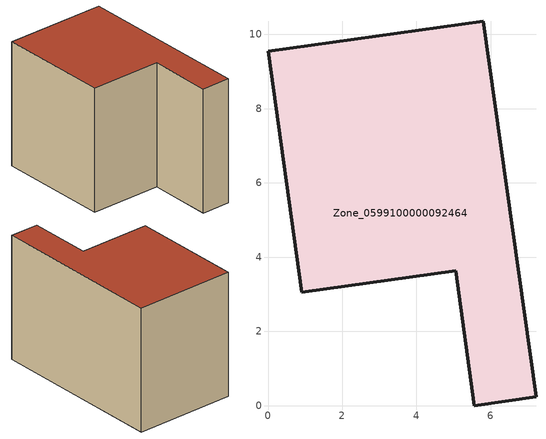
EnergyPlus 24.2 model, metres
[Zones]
Zone_0599100000092464
 floor ground (C_G): 0,9.54 5.8,10.35 7.22,0.24 5.56,0 5.05,3.63 0.91,3.05 z0
 wall outside (C_F): 5.8,10.35 0,9.54 0.91,3.05 5.05,3.63 5.56,0 7.22,0.24 5.8,10.35 z0:7.24
 roof outside (C_R): 7.22,0.24 5.8,10.35 0,9.54 0.91,3.05 5.05,3.63 5.56,0 z7.24
[BUILDING]
Pand.0599100000092464: North Axis=0; Terrain=City; Loads Convergence Tolerance Value=0.04; Temperature Convergence Tolerance Value=0.4; Solar Distribution=FullExterior; Maximum Number of Warmup Days=25; Minimum Number of Warmup Days=1
[Site:Location]
Rotterdam.The.Hague.AP_ZH_NLD Design_Conditions: Latitude=51.96; Longitude=4.45; Time Zone=1; Elevation=-4.5
[SITE:GROUNDTEMPERATURE:BUILDINGSURFACE]
18, 18, 18, 18, 18, 18, 18, 18, 18, 18, 18, 18
[MATERIAL] Thermal Absorptance=0.9; Solar Absorptance=0.7; Visible Absorptance=0.7
Name | Roughness | Thickness | Conductivity | Density | Specific Heat
G.TI.1946 | MediumSmooth | 0.15 | 1 | 540 | 1210
F.TI.1946 | Rough | 0.3 | 0.857143 | 1920 | 840
R.TI.1946 | MediumRough | 0.2 | 0.1 | 1500 | 1000
[CONSTRUCTION]
C_G: G.TI.1946
C_F: F.TI.1946
C_R: R.TI.1946
[ZONE]
Zone_0599100000092464: Type=1; Multiplier=1; Ceiling Height=Autocalculate; Volume=Autocalculate; Floor Area=autocalculate; Part of Total Floor Area=Yes
[ZONEINFILTRATION:DESIGNFLOWRATE]
Infil_Zone_0599100000092464: Zone or ZoneList or Space or SpaceList=Zone_0599100000092464; Schedule=AlwaysOn; Design Flow Rate Calculation Method=Flow/Area; Flow Rate per Floor Area=0.003; Constant Term Coefficient=1; Temperature Term Coefficient=0; Velocity Term Coefficient=0; Velocity Squared Term Coefficient=0
[HVACTEMPLATE:ZONE:IDEALLOADSAIRSYSTEM]
Zone_0599100000092464: Maximum Heating Supply Air Temperature=50; Minimum Cooling Supply Air Temperature=13; Maximum Heating Supply Air Humidity Ratio=0.0156; Minimum Cooling Supply Air Humidity Ratio=0.0077; Heating Limit=NoLimit; Cooling Limit=NoLimit; Dehumidification Control Type=ConstantSensibleHeatRatio; Cooling Sensible Heat Ratio=0.7; Dehumidification Setpoint=60; Humidification Control Type=None; Humidification Setpoint=30; Outdoor Air Method=None; Outdoor Air Flow Rate per Person=0.00944; Outdoor Air Flow Rate per Zone Floor Area=0; Outdoor Air Flow Rate per Zone=0; Demand Controlled Ventilation Type=None; Outdoor Air Economizer Type=NoEconomizer; Heat Recovery Type=None; Sensible Heat Recovery Effectiveness=0.7; Latent Heat Recovery Effectiveness=0.65
[ZONECONTROL:THERMOSTAT]
ThermostatControl_Zone_0599100000092464: Zone or ZoneList=Zone_0599100000092464; Control Type Schedule=DualSetpointControlType; Control 1=Thermostat_Zone_0599100000092464; Temperature Difference Between Cutout And Setpoint=0
[THERMOSTATSETPOINT:DUALSETPOINT]
Thermostat_Zone_0599100000092464: Heating Setpoint Temperature Schedule=HeatingSetpoint_Zone_0599100000092464; Cooling Setpoint Temperature Schedule=CoolingSetpoint_Zone_0599100000092464
[SCHEDULE:COMPACT]
HeatingSetpoint_Zone_0599100000092464: Through: 12/31, For: AllDays, Until: 24:00, 21
CoolingSetpoint_Zone_0599100000092464: Through: 12/31, For: AllDays, Until: 24:00, 24
DualSetpointControlType: Through: 12/31, For: AllDays, Until: 24:00, 4
AlwaysOn: Through: 12/31, For: AllDays, Until: 24:00, 1
